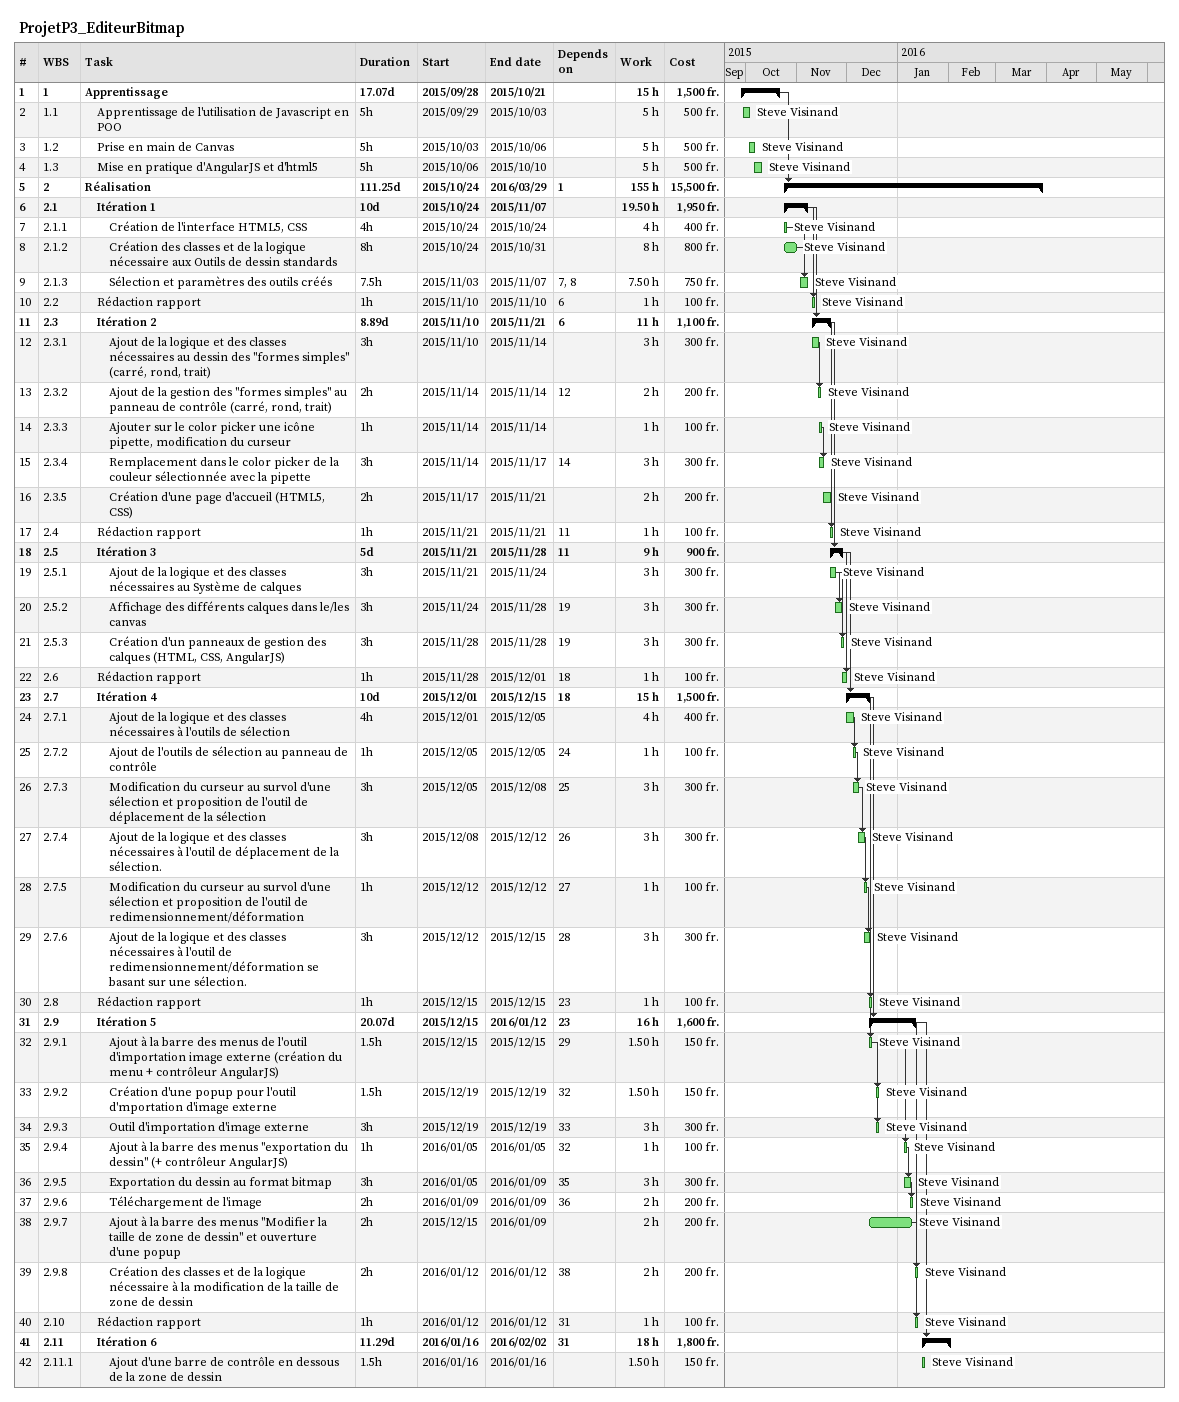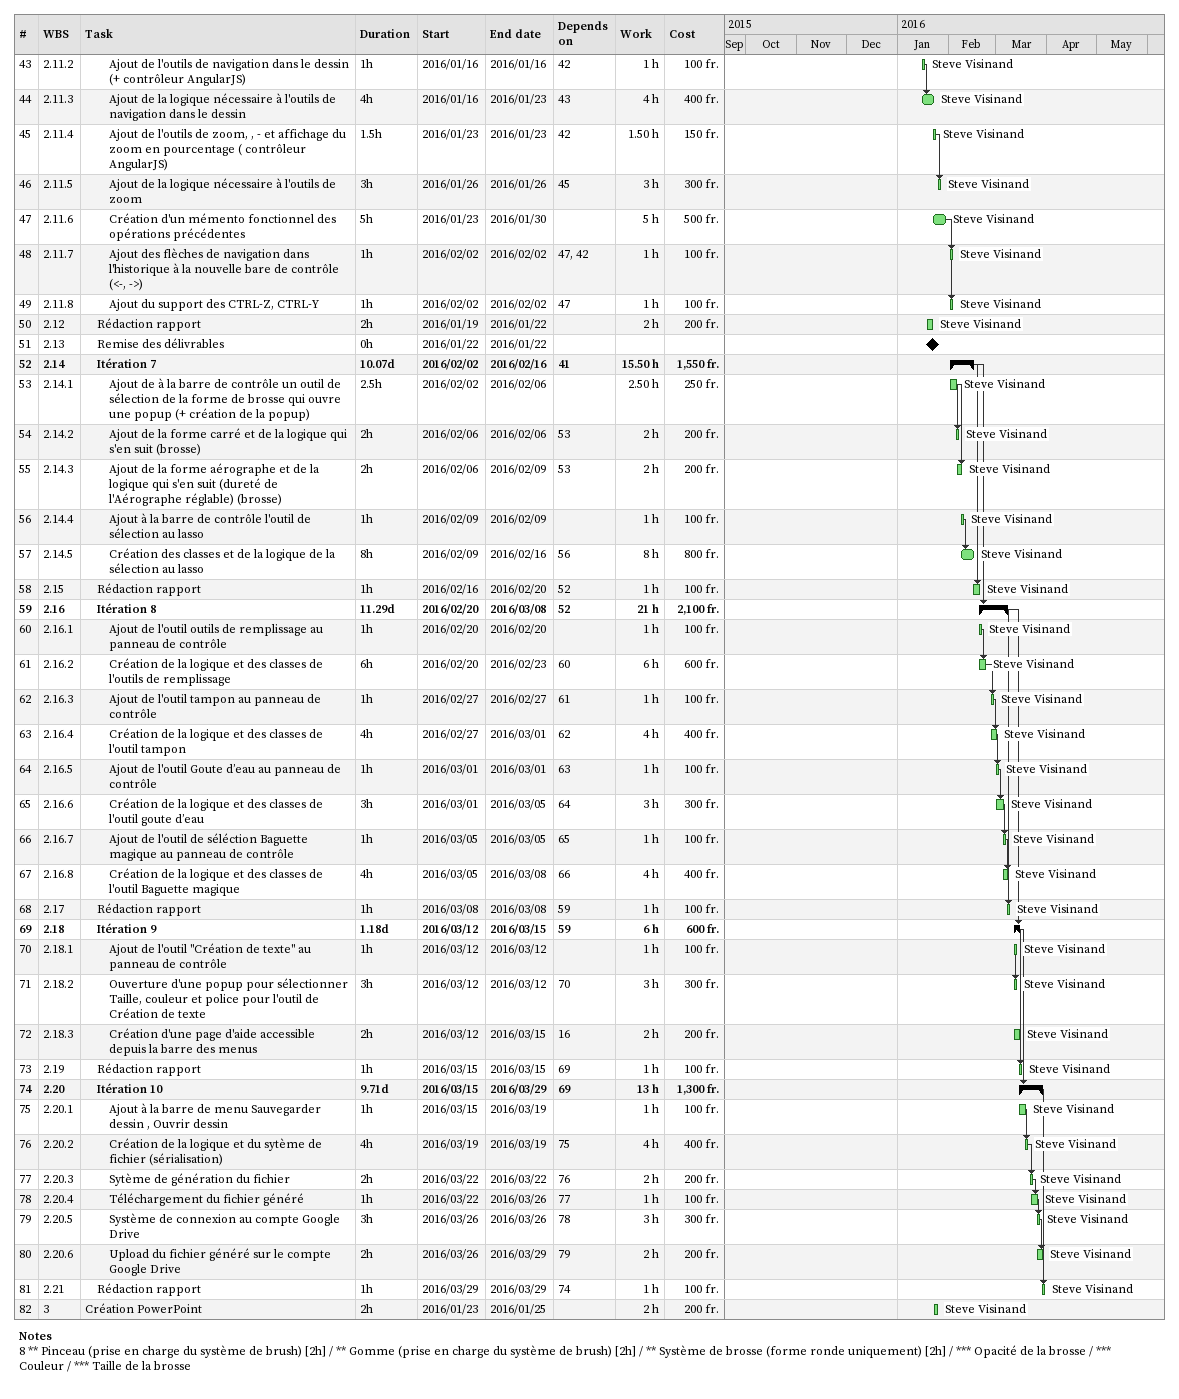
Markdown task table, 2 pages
ProjetP3_EditeurBitmap

| ID | WBS | Task | Duration | Start | Finish | Predecessors | Resources | Work (h) | Cost (fr.) |
|---|---|---|---|---|---|---|---|---|---|
| 1 | 1 | **Apprentissage** | 17.07d | 2015-09-28 | 2015-10-21 |  |  | 15 | 1500 |
| 2 | 1.1 | Apprentissage de l'utilisation de Javascript en POO | 5h | 2015-09-29 | 2015-10-03 |  | Steve Visinand | 5 | 500 |
| 3 | 1.2 | Prise en main de Canvas | 5h | 2015-10-03 | 2015-10-06 |  | Steve Visinand | 5 | 500 |
| 4 | 1.3 | Mise en pratique d'AngularJS et d'html5 | 5h | 2015-10-06 | 2015-10-10 |  | Steve Visinand | 5 | 500 |
| 5 | 2 | **Réalisation** | 111.25d | 2015-10-24 | 2016-03-29 | 1 |  | 155 | 15500 |
| 6 | 2.1 | **Itération 1** | 10d | 2015-10-24 | 2015-11-07 |  |  | 19.50 | 1950 |
| 7 | 2.1.1 | Création de l'interface HTML5, CSS | 4h | 2015-10-24 | 2015-10-24 |  | Steve Visinand | 4 | 400 |
| 8 | 2.1.2 | Création des classes et de la logique nécessaire aux Outils de dessin standards | 8h | 2015-10-24 | 2015-10-31 |  | Steve Visinand | 8 | 800 |
| 9 | 2.1.3 | Sélection et paramètres des outils créés | 7.5h | 2015-11-03 | 2015-11-07 | 7, 8 | Steve Visinand | 7.50 | 750 |
| 10 | 2.2 | Rédaction rapport | 1h | 2015-11-10 | 2015-11-10 | 6 | Steve Visinand | 1 | 100 |
| 11 | 2.3 | **Itération 2** | 8.89d | 2015-11-10 | 2015-11-21 | 6 |  | 11 | 1100 |
| 12 | 2.3.1 | Ajout de la logique et des classes nécessaires au dessin des "formes simples" (carré, rond, trait) | 3h | 2015-11-10 | 2015-11-14 |  | Steve Visinand | 3 | 300 |
| 13 | 2.3.2 | Ajout de la gestion des "formes simples" au panneau de contrôle (carré, rond, trait) | 2h | 2015-11-14 | 2015-11-14 | 12 | Steve Visinand | 2 | 200 |
| 14 | 2.3.3 | Ajouter sur le color picker une icône pipette, modification du curseur | 1h | 2015-11-14 | 2015-11-14 |  | Steve Visinand | 1 | 100 |
| 15 | 2.3.4 | Remplacement dans le color picker de la couleur sélectionnée avec la pipette | 3h | 2015-11-14 | 2015-11-17 | 14 | Steve Visinand | 3 | 300 |
| 16 | 2.3.5 | Création d'une page d'accueil (HTML5, CSS) | 2h | 2015-11-17 | 2015-11-21 |  | Steve Visinand | 2 | 200 |
| 17 | 2.4 | Rédaction rapport | 1h | 2015-11-21 | 2015-11-21 | 11 | Steve Visinand | 1 | 100 |
| 18 | 2.5 | **Itération 3** | 5d | 2015-11-21 | 2015-11-28 | 11 |  | 9 | 900 |
| 19 | 2.5.1 | Ajout de la logique et des classes nécessaires au Système de calques | 3h | 2015-11-21 | 2015-11-24 |  | Steve Visinand | 3 | 300 |
| 20 | 2.5.2 | Affichage des différents calques dans le/les canvas | 3h | 2015-11-24 | 2015-11-28 | 19 | Steve Visinand | 3 | 300 |
| 21 | 2.5.3 | Création d'un panneaux de gestion des calques (HTML, CSS, AngularJS) | 3h | 2015-11-28 | 2015-11-28 | 19 | Steve Visinand | 3 | 300 |
| 22 | 2.6 | Rédaction rapport | 1h | 2015-11-28 | 2015-12-01 | 18 | Steve Visinand | 1 | 100 |
| 23 | 2.7 | **Itération 4** | 10d | 2015-12-01 | 2015-12-15 | 18 |  | 15 | 1500 |
| 24 | 2.7.1 | Ajout de la logique et des classes nécessaires à l'outils de sélection | 4h | 2015-12-01 | 2015-12-05 |  | Steve Visinand | 4 | 400 |
| 25 | 2.7.2 | Ajout de l'outils de sélection au panneau de contrôle | 1h | 2015-12-05 | 2015-12-05 | 24 | Steve Visinand | 1 | 100 |
| 26 | 2.7.3 | Modification du curseur au survol d'une sélection et proposition de l'outil de déplacement de la sélection | 3h | 2015-12-05 | 2015-12-08 | 25 | Steve Visinand | 3 | 300 |
| 27 | 2.7.4 | Ajout de la logique et des classes nécessaires à l'outil de déplacement de la sélection. | 3h | 2015-12-08 | 2015-12-12 | 26 | Steve Visinand | 3 | 300 |
| 28 | 2.7.5 | Modification du curseur au survol d'une sélection et proposition de l'outil de redimensionnement/déformation | 1h | 2015-12-12 | 2015-12-12 | 27 | Steve Visinand | 1 | 100 |
| 29 | 2.7.6 | Ajout de la logique et des classes nécessaires à l'outil de redimensionnement/déformation se basant sur une sélection. | 3h | 2015-12-12 | 2015-12-15 | 28 | Steve Visinand | 3 | 300 |
| 30 | 2.8 | Rédaction rapport | 1h | 2015-12-15 | 2015-12-15 | 23 | Steve Visinand | 1 | 100 |
| 31 | 2.9 | **Itération 5** | 20.07d | 2015-12-15 | 2016-01-12 | 23 |  | 16 | 1600 |
| 32 | 2.9.1 | Ajout à la barre des menus de l'outil d'importation image externe (création du menu + contrôleur AngularJS) | 1.5h | 2015-12-15 | 2015-12-15 | 29 | Steve Visinand | 1.50 | 150 |
| 33 | 2.9.2 | Création d'une popup pour l'outil d'mportation d'image externe | 1.5h | 2015-12-19 | 2015-12-19 | 32 | Steve Visinand | 1.50 | 150 |
| 34 | 2.9.3 | Outil d'importation d'image externe | 3h | 2015-12-19 | 2015-12-19 | 33 | Steve Visinand | 3 | 300 |
| 35 | 2.9.4 | Ajout à la barre des menus "exportation du dessin" (+ contrôleur AngularJS) | 1h | 2016-01-05 | 2016-01-05 | 32 | Steve Visinand | 1 | 100 |
| 36 | 2.9.5 | Exportation du dessin au format bitmap | 3h | 2016-01-05 | 2016-01-09 | 35 | Steve Visinand | 3 | 300 |
| 37 | 2.9.6 | Téléchargement de l'image | 2h | 2016-01-09 | 2016-01-09 | 36 | Steve Visinand | 2 | 200 |
| 38 | 2.9.7 | Ajout à la barre des menus "Modifier la taille de zone de dessin" et ouverture d'une popup | 2h | 2015-12-15 | 2016-01-09 |  | Steve Visinand | 2 | 200 |
| 39 | 2.9.8 | Création des classes et de la logique nécessaire à la modification de la taille de zone de dessin | 2h | 2016-01-12 | 2016-01-12 | 38 | Steve Visinand | 2 | 200 |
| 40 | 2.10 | Rédaction rapport | 1h | 2016-01-12 | 2016-01-12 | 31 | Steve Visinand | 1 | 100 |
| 41 | 2.11 | **Itération 6** | 11.29d | 2016-01-16 | 2016-02-02 | 31 |  | 18 | 1800 |
| 42 | 2.11.1 | Ajout d'une barre de contrôle en dessous de la zone de dessin | 1.5h | 2016-01-16 | 2016-01-16 |  | Steve Visinand | 1.50 | 150 |
| 43 | 2.11.2 | Ajout de l'outils de navigation dans le dessin (+ contrôleur AngularJS) | 1h | 2016-01-16 | 2016-01-16 | 42 | Steve Visinand | 1 | 100 |
| 44 | 2.11.3 | Ajout de la logique nécessaire à l'outils de navigation dans le dessin | 4h | 2016-01-16 | 2016-01-23 | 43 | Steve Visinand | 4 | 400 |
| 45 | 2.11.4 | Ajout de l'outils de zoom, , - et affichage du zoom en pourcentage ( contrôleur AngularJS) | 1.5h | 2016-01-23 | 2016-01-23 | 42 | Steve Visinand | 1.50 | 150 |
| 46 | 2.11.5 | Ajout de la logique nécessaire à l'outils de zoom | 3h | 2016-01-26 | 2016-01-26 | 45 | Steve Visinand | 3 | 300 |
| 47 | 2.11.6 | Création d'un mémento fonctionnel des opérations précédentes | 5h | 2016-01-23 | 2016-01-30 |  | Steve Visinand | 5 | 500 |
| 48 | 2.11.7 | Ajout des flèches de navigation dans l'historique à la nouvelle bare de contrôle (<-, ->) | 1h | 2016-02-02 | 2016-02-02 | 47, 42 | Steve Visinand | 1 | 100 |
| 49 | 2.11.8 | Ajout du support des CTRL-Z, CTRL-Y | 1h | 2016-02-02 | 2016-02-02 | 47 | Steve Visinand | 1 | 100 |
| 50 | 2.12 | Rédaction rapport | 2h | 2016-01-19 | 2016-01-22 |  | Steve Visinand | 2 | 200 |
| 51 | 2.13 | Remise des délivrables | 0h | 2016-01-22 | 2016-01-22 |  |  |  |  |
| 52 | 2.14 | **Itération 7** | 10.07d | 2016-02-02 | 2016-02-16 | 41 |  | 15.50 | 1550 |
| 53 | 2.14.1 | Ajout de à la barre de contrôle un outil de sélection de la forme de brosse qui ouvre une popup (+ création de la popup) | 2.5h | 2016-02-02 | 2016-02-06 |  | Steve Visinand | 2.50 | 250 |
| 54 | 2.14.2 | Ajout de la forme carré et de la logique qui s'en suit (brosse) | 2h | 2016-02-06 | 2016-02-06 | 53 | Steve Visinand | 2 | 200 |
| 55 | 2.14.3 | Ajout de la forme aérographe et de la logique qui s'en suit (dureté de l'Aérographe réglable) (brosse) | 2h | 2016-02-06 | 2016-02-09 | 53 | Steve Visinand | 2 | 200 |
| 56 | 2.14.4 | Ajout à la barre de contrôle l'outil de sélection au lasso | 1h | 2016-02-09 | 2016-02-09 |  | Steve Visinand | 1 | 100 |
| 57 | 2.14.5 | Création des classes et de la logique de la sélection au lasso | 8h | 2016-02-09 | 2016-02-16 | 56 | Steve Visinand | 8 | 800 |
| 58 | 2.15 | Rédaction rapport | 1h | 2016-02-16 | 2016-02-20 | 52 | Steve Visinand | 1 | 100 |
| 59 | 2.16 | **Itération 8** | 11.29d | 2016-02-20 | 2016-03-08 | 52 |  | 21 | 2100 |
| 60 | 2.16.1 | Ajout de l'outil outils de remplissage au panneau de contrôle | 1h | 2016-02-20 | 2016-02-20 |  | Steve Visinand | 1 | 100 |
| 61 | 2.16.2 | Création de la logique et des classes de l'outils de remplissage | 6h | 2016-02-20 | 2016-02-23 | 60 | Steve Visinand | 6 | 600 |
| 62 | 2.16.3 | Ajout de l'outil tampon au panneau de contrôle | 1h | 2016-02-27 | 2016-02-27 | 61 | Steve Visinand | 1 | 100 |
| 63 | 2.16.4 | Création de la logique et des classes de l'outil tampon | 4h | 2016-02-27 | 2016-03-01 | 62 | Steve Visinand | 4 | 400 |
| 64 | 2.16.5 | Ajout de l'outil Goute d’eau au panneau de contrôle | 1h | 2016-03-01 | 2016-03-01 | 63 | Steve Visinand | 1 | 100 |
| 65 | 2.16.6 | Création de la logique et des classes de l'outil goute d’eau | 3h | 2016-03-01 | 2016-03-05 | 64 | Steve Visinand | 3 | 300 |
| 66 | 2.16.7 | Ajout de l'outil de séléction Baguette magique au panneau de contrôle | 1h | 2016-03-05 | 2016-03-05 | 65 | Steve Visinand | 1 | 100 |
| 67 | 2.16.8 | Création de la logique et des classes de l'outil Baguette magique | 4h | 2016-03-05 | 2016-03-08 | 66 | Steve Visinand | 4 | 400 |
| 68 | 2.17 | Rédaction rapport | 1h | 2016-03-08 | 2016-03-08 | 59 | Steve Visinand | 1 | 100 |
| 69 | 2.18 | **Itération 9** | 1.18d | 2016-03-12 | 2016-03-15 | 59 |  | 6 | 600 |
| 70 | 2.18.1 | Ajout de l'outil "Création de texte" au panneau de contrôle | 1h | 2016-03-12 | 2016-03-12 |  | Steve Visinand | 1 | 100 |
| 71 | 2.18.2 | Ouverture d'une popup pour sélectionner Taille, couleur et police pour l'outil de Création de texte | 3h | 2016-03-12 | 2016-03-12 | 70 | Steve Visinand | 3 | 300 |
| 72 | 2.18.3 | Création d'une page d'aide accessible depuis la barre des menus | 2h | 2016-03-12 | 2016-03-15 | 16 | Steve Visinand | 2 | 200 |
| 73 | 2.19 | Rédaction rapport | 1h | 2016-03-15 | 2016-03-15 | 69 | Steve Visinand | 1 | 100 |
| 74 | 2.20 | **Itération 10** | 9.71d | 2016-03-15 | 2016-03-29 | 69 |  | 13 | 1300 |
| 75 | 2.20.1 | Ajout à la barre de menu Sauvegarder dessin , Ouvrir dessin | 1h | 2016-03-15 | 2016-03-19 |  | Steve Visinand | 1 | 100 |
| 76 | 2.20.2 | Création de la logique et du sytème de fichier (sérialisation) | 4h | 2016-03-19 | 2016-03-19 | 75 | Steve Visinand | 4 | 400 |
| 77 | 2.20.3 | Sytème de génération du fichier | 2h | 2016-03-22 | 2016-03-22 | 76 | Steve Visinand | 2 | 200 |
| 78 | 2.20.4 | Téléchargement du fichier généré | 1h | 2016-03-22 | 2016-03-26 | 77 | Steve Visinand | 1 | 100 |
| 79 | 2.20.5 | Système de connexion au compte Google Drive | 3h | 2016-03-26 | 2016-03-26 | 78 | Steve Visinand | 3 | 300 |
| 80 | 2.20.6 | Upload du fichier généré sur le compte Google Drive | 2h | 2016-03-26 | 2016-03-29 | 79 | Steve Visinand | 2 | 200 |
| 81 | 2.21 | Rédaction rapport | 1h | 2016-03-29 | 2016-03-29 | 74 | Steve Visinand | 1 | 100 |
| 82 | 3 | Création PowerPoint | 2h | 2016-01-23 | 2016-01-25 |  | Steve Visinand | 2 | 200 |

Notes
- 8: ** Pinceau (prise en charge du système de brush) [2h] / ** Gomme (prise en charge du système de brush) [2h] / ** Système de brosse (forme ronde uniquement) [2h] / *** Opacité de la brosse / *** Couleur / *** Taille de la brosse
